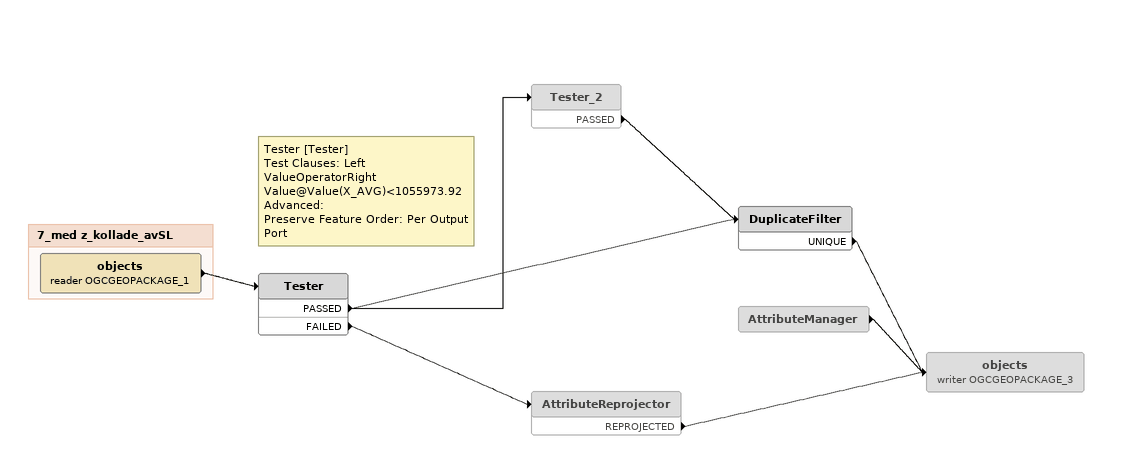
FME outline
Note: Tester [Tester] / Test Clauses: Left ValueOperatorRight Value@Value(X_AVG)<1055973.92Advanced: / Preserve Feature Order: Per Output Port
Tester
    PASSED -> DuplicateFilter
    PASSED -> Tester_2
    FAILED -> AttributeReprojector
Tester_2 [off]
    PASSED -> DuplicateFilter
DuplicateFilter
    UNIQUE -> objects (writer OGCGEOPACKAGE_3)
AttributeReprojector [off]
    REPROJECTED -> objects (writer OGCGEOPACKAGE_3)
AttributeManager [off]
    -> objects (writer OGCGEOPACKAGE_3)
objects (writer OGCGEOPACKAGE_3) [off]

Bookmark: 7_med z_kollade_avSL
objects (reader OGCGEOPACKAGE_1)
    -> Tester
